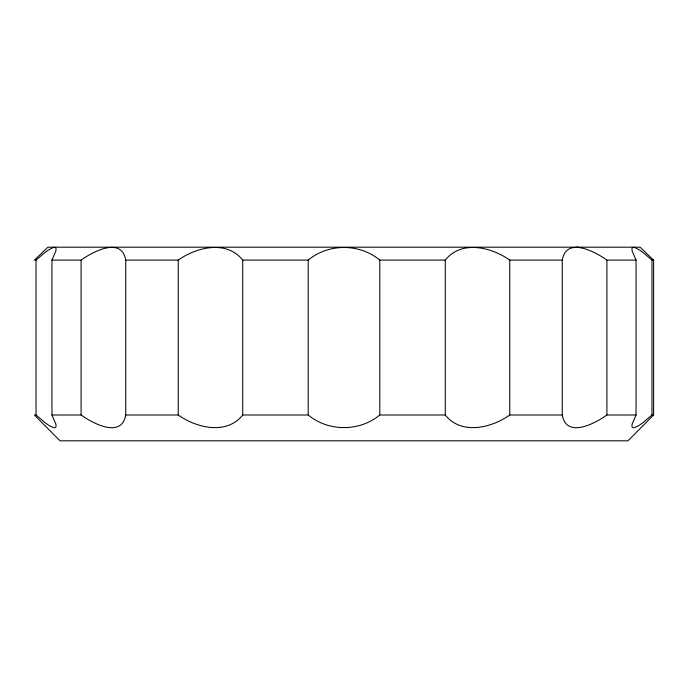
<?xml version="1.0" encoding="UTF-8"?>
<svg xmlns="http://www.w3.org/2000/svg" width="688" height="688" viewBox="0 0 688 688"><rect width="100%" height="100%" fill="white"/><g stroke="black" fill="none" stroke-linecap="round" stroke-linejoin="round"><path stroke-width="1.03" d="M51.953 260.098L81.089 260.098C92.699 251.799 121.587 236.173 125.723 260.098L125.723 414.993C121.587 438.918 92.699 423.292 81.089 414.993L51.953 414.993L51.953 260.098L55.96 250.793L55.986 248.119L54.55 247.19C47.188 249.34 41.873 255.463 36.025 260.098L34.4 260.098L47.936 247.19L640.064 247.19L653.6 260.098L653.6 414.993L627.989 440.81L60.011 440.81L34.4 414.993L36.025 414.993C41.873 419.628 47.188 425.752 54.55 427.902L55.986 426.973L55.96 424.298L51.953 414.993M636.047 414.993L606.911 414.993C595.301 423.292 566.413 438.918 562.277 414.993L562.277 260.098C566.413 236.173 595.301 251.799 606.911 260.098L636.047 260.098L636.047 414.993L632.04 424.298L632.014 426.973L633.45 427.902C640.812 425.752 646.127 419.628 651.975 414.993L653.6 414.993M125.723 260.098L178.235 260.098C196.622 247.069 226.619 239.802 242.726 260.098L242.726 414.993C226.619 435.289 196.622 428.022 178.235 414.993L125.723 414.993M562.277 414.993L509.765 414.993C491.378 428.022 461.381 435.289 445.274 414.993L445.274 260.098C461.381 239.802 491.378 247.069 509.765 260.098L562.277 260.098M242.726 260.098L308.207 260.098C328.451 243.294 359.549 243.294 379.793 260.098L445.274 260.098M445.274 414.993L379.793 414.993C359.549 431.797 328.451 431.797 308.207 414.993L242.726 414.993M575.658 247.336L578.763 247.19M636.047 260.098L632.04 250.793L632.014 248.119L633.45 247.19C640.812 249.34 646.127 255.463 651.975 260.098L653.6 260.098M651.975 260.098L651.975 414.993M606.911 260.098L606.911 414.993M509.765 260.098L509.765 414.993M379.793 260.098L379.793 414.993M308.207 260.098L308.207 414.993M178.235 260.098L178.235 414.993M81.089 260.098L81.089 414.993M36.025 260.098L36.025 414.993"/></g></svg>
